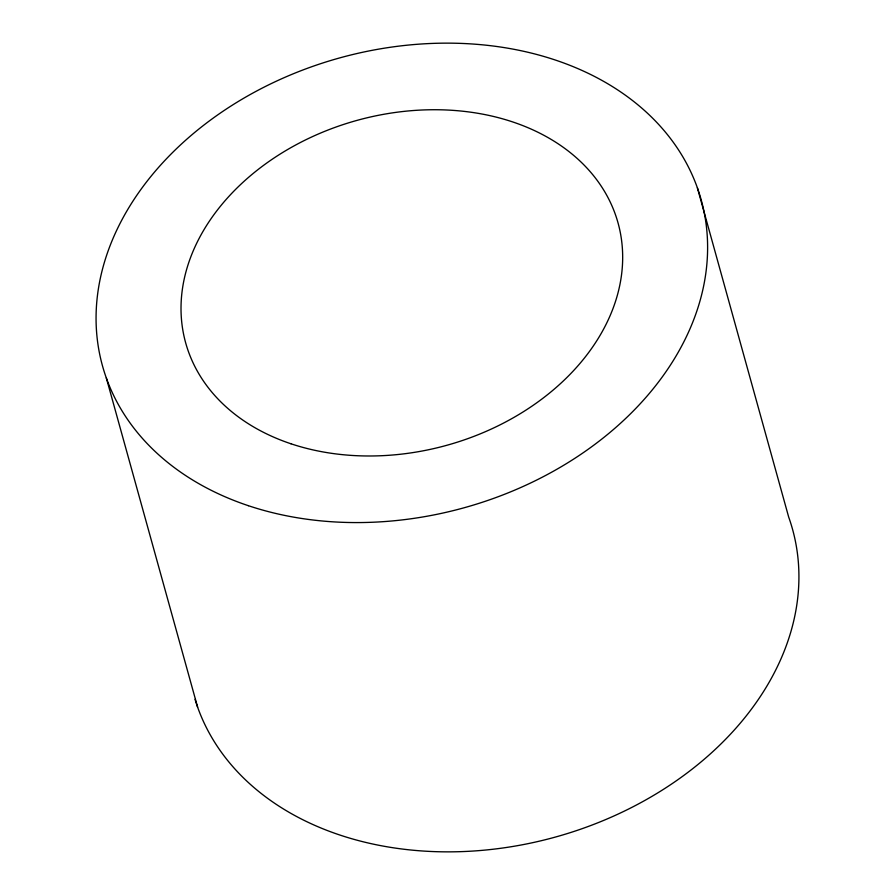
<?xml version="1.0" encoding="UTF-8"?>
<svg xmlns="http://www.w3.org/2000/svg" width="895" height="895" viewBox="0 0 895 895"><rect width="100%" height="100%" fill="white"/><g stroke="black" fill="none" stroke-linecap="round" stroke-linejoin="round"><path stroke-width="1.34" d="M697.373 187.805L788.685 517.086A310.643 233.371 -15.5 0 1 566.367 833.86A310.643 233.371 -15.5 0 1 195.032 699.331M106.315 377.914L197.627 707.195M248.351 505.686A310.643 233.371 -15.5 0 0 707.609 248.004A310.643 233.371 -15.5 0 0 249.56 94.892A310.643 233.371 -15.5 0 0 248.351 505.686M290.987 443.786A224.354 168.551 -15.5 0 0 622.674 257.682A224.354 168.551 -15.5 0 0 291.859 147.104A224.354 168.551 -15.5 0 0 290.987 443.786"/></g></svg>
